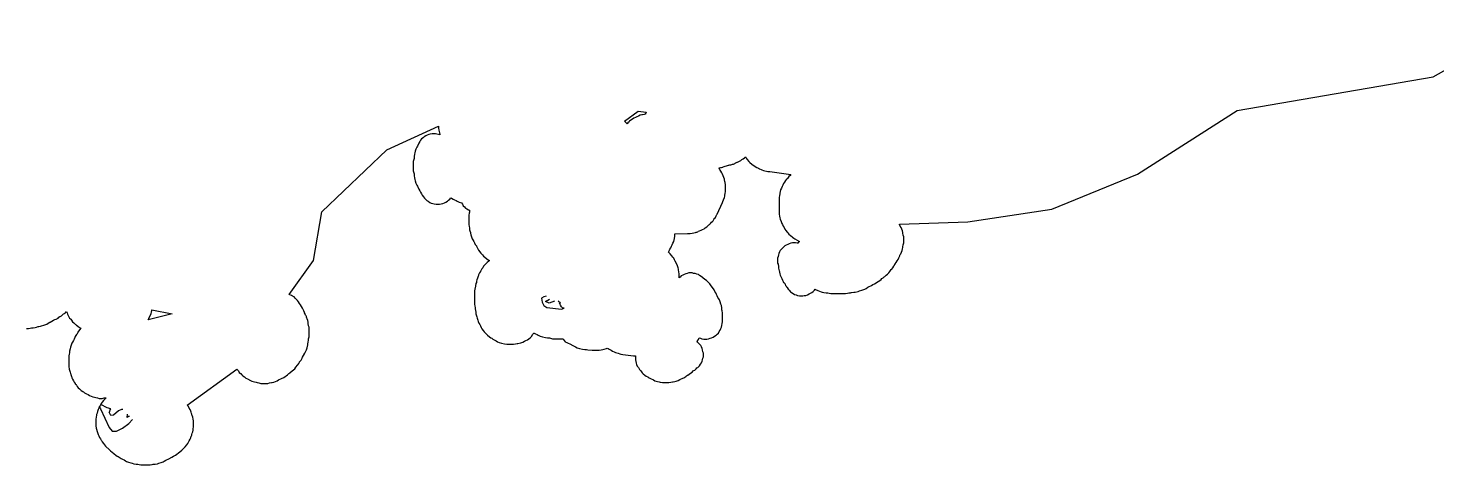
# Model space of a CAD drawing. Header units: metres. Extents: x 0 to 1325, y -1 to 773.
# Drawn here: x 188.3 to 225.84, y 68.76 to 80.39 of the extents above; entities that cross this region are included whole.
import ezdxf

# ---------------------------------------------------------------- set-up
doc = ezdxf.new("R2010")
doc.units = ezdxf.units.M

msp = doc.modelspace()

# ---------------------------------------------------------------- linework, layer by layer
at = {"layer": 'CUT'}
msp.add_lwpolyline([(188.25, 72.388), (188.3, 72.388), (188.35, 72.398), (188.38, 72.408), (188.39, 72.408), (188.43, 72.408), (188.48, 72.418), (188.52, 72.428), (188.56, 72.438), (188.58, 72.438), (188.62, 72.448), (188.65, 72.458), (188.71, 72.478), (188.74, 72.488), (188.79, 72.508), (188.83, 72.528), (188.87, 72.558), (188.88, 72.558), (188.93, 72.588), (188.97, 72.608), (189.01, 72.628), (189.04, 72.638), (189.09, 72.668), (189.11, 72.688), (189.14, 72.708), (189.15, 72.708), (189.18, 72.728), (189.22, 72.758), (189.24, 72.778), (189.26, 72.788), (189.27, 72.798), (189.28, 72.808), (189.29, 72.808), (189.32, 72.838), (189.33, 72.808), (189.34, 72.768), (189.36, 72.738), (189.38, 72.698), (189.4, 72.668), (189.42, 72.648), (189.43, 72.638), (189.45, 72.608), (189.48, 72.568), (189.51, 72.538), (189.56, 72.498), (189.57, 72.488), (189.58, 72.478), (189.62, 72.448), (189.66, 72.418), (189.7, 72.398), (189.67, 72.358), (189.64, 72.318), (189.62, 72.288), (189.62, 72.278), (189.6, 72.248), (189.59, 72.228), (189.58, 72.228), (189.55, 72.178), (189.54, 72.148), (189.52, 72.108), (189.5, 72.068), (189.48, 72.028), (189.46, 71.998), (189.44, 71.948), (189.42, 71.888), (189.41, 71.848), (189.4, 71.788), (189.4, 71.758), (189.4, 71.738), (189.39, 71.708), (189.38, 71.658), (189.38, 71.618), (189.38, 71.438), (189.38, 71.378), (189.39, 71.308), (189.4, 71.278), (189.41, 71.228), (189.42, 71.188), (189.43, 71.168), (189.43, 71.158), (189.44, 71.148), (189.44, 71.128), (189.45, 71.118), (189.46, 71.078), (189.48, 71.038), (189.5, 70.998), (189.52, 70.958), (189.55, 70.928), (189.55, 70.918), (189.57, 70.898), (189.57, 70.888), (189.58, 70.878), (189.6, 70.848), (189.63, 70.808), (189.66, 70.778), (189.71, 70.738), (189.75, 70.708), (189.77, 70.698), (189.8, 70.678), (189.85, 70.648), (189.89, 70.628), (189.93, 70.608), (189.97, 70.588), (190.02, 70.568), (190.06, 70.558), (190.1, 70.548), (190.14, 70.538), (190.19, 70.528), (190.23, 70.528), (190.27, 70.528), (190.32, 70.538), (190.36, 70.538), (190.37, 70.538), (190.34, 70.508), (190.33, 70.498), (190.3, 70.468), (190.27, 70.428), (190.24, 70.388), (190.22, 70.348), (190.2, 70.308), (190.18, 70.268), (190.16, 70.228), (190.14, 70.178), (190.13, 70.138), (190.12, 70.098), (190.12, 70.078), (190.11, 70.028), (190.1, 69.978), (190.1, 69.938), (190.1, 69.848), (190.1, 69.798), (190.11, 69.738), (190.14, 69.618), (190.16, 69.568), (190.18, 69.528), (190.2, 69.488), (190.22, 69.448), (190.24, 69.418), (190.25, 69.408), (190.27, 69.368), (190.3, 69.328), (190.33, 69.288), (190.36, 69.258), (190.46, 69.158), (190.49, 69.128), (190.53, 69.098), (190.58, 69.058), (190.59, 69.048), (190.63, 69.018), (190.67, 68.988), (190.69, 68.978), (190.72, 68.958), (190.77, 68.928), (190.81, 68.908), (190.85, 68.888), (190.89, 68.868), (190.92, 68.848), (190.97, 68.828), (191.03, 68.808), (191.07, 68.798), (191.11, 68.788), (191.17, 68.778), (191.2, 68.778), (191.22, 68.778), (191.25, 68.768), (191.3, 68.758), (191.34, 68.758), (191.51, 68.758), (191.55, 68.758), (191.6, 68.768), (191.63, 68.778), (191.65, 68.778), (191.68, 68.778), (191.74, 68.788), (191.78, 68.798), (191.84, 68.818), (191.89, 68.838), (191.92, 68.858), (191.96, 68.878), (192.04, 68.918), (192.12, 68.958), (192.17, 68.988), (192.2, 69.008), (192.22, 69.018), (192.34, 69.108), (192.39, 69.148), (192.42, 69.178), (192.45, 69.208), (192.48, 69.238), (192.52, 69.288), (192.55, 69.328), (192.57, 69.358), (192.59, 69.398), (192.61, 69.438), (192.63, 69.478), (192.64, 69.518), (192.65, 69.528), (192.66, 69.548), (192.66, 69.558), (192.66, 69.568), (192.67, 69.598), (192.68, 69.638), (192.69, 69.678), (192.69, 69.718), (192.7, 69.768), (192.7, 69.808), (192.7, 69.888), (192.7, 69.928), (192.69, 69.978), (192.68, 70.028), (192.67, 70.068), (192.66, 70.088), (192.66, 70.098), (192.66, 70.108), (192.65, 70.128), (192.64, 70.158), (192.63, 70.188), (192.61, 70.228), (192.59, 70.268), (192.57, 70.308), (192.54, 70.338), (192.53, 70.348), (193.86, 71.308), (193.87, 71.288), (193.9, 71.258), (193.92, 71.218), (193.95, 71.188), (193.96, 71.188), (193.99, 71.158), (194.02, 71.128), (194.06, 71.098), (194.1, 71.068), (194.14, 71.048), (194.22, 71.008), (194.26, 70.988), (194.29, 70.978), (194.33, 70.968), (194.37, 70.958), (194.4, 70.948), (194.44, 70.938), (194.5, 70.928), (194.55, 70.928), (194.64, 70.928), (194.68, 70.928), (194.73, 70.938), (194.78, 70.948), (194.8, 70.948), (194.84, 70.958), (194.89, 70.978), (194.93, 70.998), (194.97, 71.018), (195.05, 71.058), (195.11, 71.088), (195.21, 71.158), (195.23, 71.178), (195.24, 71.188), (195.27, 71.208), (195.28, 71.218), (195.33, 71.258), (195.37, 71.288), (195.4, 71.318), (195.43, 71.358), (195.47, 71.408), (195.48, 71.418), (195.51, 71.458), (195.53, 71.488), (195.53, 71.498), (195.55, 71.528), (195.57, 71.548), (195.6, 71.598), (195.61, 71.628), (195.63, 71.668), (195.64, 71.678), (195.64, 71.688), (195.67, 71.728), (195.69, 71.768), (195.71, 71.818), (195.73, 71.878), (195.75, 71.958), (195.75, 71.978), (195.76, 72.028), (195.77, 72.078), (195.77, 72.118), (195.78, 72.168), (195.78, 72.208), (195.78, 72.388), (195.78, 72.428), (195.77, 72.458), (195.76, 72.518), (195.76, 72.558), (195.75, 72.598), (195.73, 72.648), (195.72, 72.668), (195.71, 72.688), (195.71, 72.708), (195.7, 72.728), (195.69, 72.748), (195.68, 72.768), (195.68, 72.778), (195.66, 72.808), (195.66, 72.818), (195.64, 72.858), (195.62, 72.898), (195.61, 72.928), (195.58, 72.978), (195.56, 72.998), (195.56, 73.008), (195.55, 73.018), (195.53, 73.058), (195.5, 73.098), (195.47, 73.138), (195.41, 73.198), (195.38, 73.228), (195.34, 73.248), (195.31, 73.268), (195.27, 73.288), (195.25, 73.298), (195.9, 74.198), (196.12, 75.498), (197.85, 77.148), (199.23, 77.778), (199.23, 77.728), (199.24, 77.668), (199.25, 77.638), (199.26, 77.598), (199.27, 77.558), (199.27, 77.548), (199.23, 77.558), (199.19, 77.568), (199.15, 77.578), (199.1, 77.578), (199.06, 77.578), (199.01, 77.568), (198.97, 77.558), (198.93, 77.538), (198.89, 77.518), (198.85, 77.498), (198.82, 77.468), (198.78, 77.438), (198.75, 77.408), (198.73, 77.368), (198.71, 77.328), (198.67, 77.248), (198.65, 77.218), (198.63, 77.168), (198.61, 77.108), (198.6, 77.068), (198.59, 77.028), (198.58, 76.968), (198.58, 76.938), (198.58, 76.918), (198.57, 76.888), (198.56, 76.838), (198.56, 76.798), (198.56, 76.628), (198.56, 76.588), (198.57, 76.538), (198.58, 76.508), (198.58, 76.488), (198.58, 76.458), (198.59, 76.398), (198.6, 76.358), (198.61, 76.318), (198.63, 76.258), (198.65, 76.208), (198.67, 76.178), (198.71, 76.098), (198.73, 76.058), (198.75, 76.018), (198.78, 75.978), (198.8, 75.938), (198.83, 75.898), (198.86, 75.858), (198.89, 75.828), (198.92, 75.798), (198.96, 75.778), (199, 75.748), (199.04, 75.728), (199.08, 75.718), (199.12, 75.708), (199.17, 75.698), (199.21, 75.698), (199.26, 75.698), (199.3, 75.708), (199.35, 75.718), (199.39, 75.738), (199.43, 75.758), (199.47, 75.778), (199.5, 75.808), (199.53, 75.838), (199.56, 75.868), (199.58, 75.858), (199.62, 75.838), (199.66, 75.818), (199.7, 75.798), (199.73, 75.778), (199.78, 75.758), (199.84, 75.738), (199.87, 75.698), (199.89, 75.658), (199.92, 75.628), (199.95, 75.598), (199.99, 75.578), (200.03, 75.548), (200.06, 75.538), (200.06, 75.528), (200.06, 75.508), (200.06, 75.488), (200.05, 75.458), (200.04, 75.408), (200.04, 75.368), (200.04, 75.188), (200.04, 75.148), (200.05, 75.118), (200.06, 75.058), (200.06, 75.018), (200.07, 74.988), (200.08, 74.948), (200.08, 74.928), (200.09, 74.888), (200.11, 74.828), (200.13, 74.778), (200.15, 74.748), (200.17, 74.708), (200.19, 74.668), (200.21, 74.628), (200.24, 74.588), (200.24, 74.578), (200.26, 74.548), (200.28, 74.508), (200.3, 74.478), (200.36, 74.398), (200.4, 74.348), (200.43, 74.318), (200.47, 74.288), (200.52, 74.248), (200.53, 74.238), (200.57, 74.208), (200.59, 74.198), (200.57, 74.178), (200.53, 74.148), (200.5, 74.118), (200.49, 74.108), (200.46, 74.078), (200.43, 74.048), (200.41, 74.008), (200.39, 73.978), (200.36, 73.928), (200.35, 73.918), (200.35, 73.908), (200.32, 73.868), (200.3, 73.818), (200.29, 73.778), (200.28, 73.768), (200.28, 73.748), (200.27, 73.738), (200.27, 73.728), (200.25, 73.688), (200.24, 73.648), (200.24, 73.618), (200.23, 73.588), (200.23, 73.578), (200.22, 73.538), (200.22, 73.508), (200.22, 73.498), (200.21, 73.478), (200.2, 73.438), (200.19, 73.388), (200.19, 73.338), (200.19, 73.078), (200.19, 73.038), (200.2, 72.988), (200.21, 72.948), (200.21, 72.938), (200.21, 72.908), (200.22, 72.888), (200.22, 72.878), (200.23, 72.818), (200.23, 72.778), (200.25, 72.698), (200.26, 72.668), (200.28, 72.608), (200.29, 72.578), (200.31, 72.528), (200.33, 72.498), (200.35, 72.458), (200.37, 72.418), (200.39, 72.378), (200.42, 72.338), (200.45, 72.298), (200.54, 72.208), (200.59, 72.168), (200.63, 72.138), (200.65, 72.128), (200.68, 72.108), (200.73, 72.078), (200.77, 72.058), (200.8, 72.038), (200.85, 72.018), (200.91, 71.998), (200.99, 71.978), (201.05, 71.968), (201.1, 71.968), (201.19, 71.968), (201.23, 71.968), (201.28, 71.978), (201.33, 71.988), (201.35, 71.988), (201.43, 72.008), (201.48, 72.028), (201.52, 72.048), (201.56, 72.068), (201.6, 72.088), (201.64, 72.118), (201.68, 72.148), (201.69, 72.158), (201.72, 72.188), (201.74, 72.228), (201.77, 72.268), (201.78, 72.268), (201.82, 72.248), (201.86, 72.228), (201.89, 72.208), (201.94, 72.188), (202, 72.168), (202.08, 72.148), (202.14, 72.138), (202.17, 72.138), (202.19, 72.138), (202.22, 72.128), (202.27, 72.118), (202.31, 72.118), (202.47, 72.118), (202.51, 72.118), (202.54, 72.118), (202.55, 72.108), (202.58, 72.068), (202.61, 72.038), (202.65, 72.018), (202.69, 71.998), (202.73, 71.978), (202.81, 71.938), (202.85, 71.918), (202.88, 71.898), (202.93, 71.878), (202.99, 71.858), (203.07, 71.838), (203.13, 71.828), (203.16, 71.828), (203.18, 71.828), (203.21, 71.818), (203.33, 71.808), (203.37, 71.808), (203.46, 71.808), (203.51, 71.808), (203.57, 71.818), (203.61, 71.828), (203.65, 71.838), (203.71, 71.858), (203.73, 71.868), (203.75, 71.858), (203.78, 71.838), (203.83, 71.808), (203.87, 71.788), (203.91, 71.768), (203.95, 71.748), (203.98, 71.738), (204.02, 71.728), (204.06, 71.718), (204.09, 71.708), (204.14, 71.698), (204.43, 71.658), (204.48, 71.658), (204.48, 71.638), (204.48, 71.598), (204.48, 71.558), (204.49, 71.508), (204.5, 71.468), (204.51, 71.428), (204.53, 71.388), (204.56, 71.348), (204.58, 71.318), (204.59, 71.298), (204.62, 71.258), (204.66, 71.208), (204.69, 71.178), (204.73, 71.148), (204.77, 71.118), (204.81, 71.098), (204.82, 71.088), (204.83, 71.088), (204.88, 71.058), (204.96, 71.018), (205, 70.998), (205.03, 70.988), (205.07, 70.978), (205.11, 70.968), (205.14, 70.958), (205.2, 70.948), (205.25, 70.948), (205.33, 70.948), (205.37, 70.948), (205.42, 70.958), (205.47, 70.968), (205.49, 70.968), (205.53, 70.978), (205.57, 70.988), (205.62, 71.008), (205.66, 71.028), (205.74, 71.068), (205.77, 71.078), (205.82, 71.108), (205.84, 71.128), (205.87, 71.148), (205.88, 71.148), (205.91, 71.168), (205.95, 71.198), (205.99, 71.228), (206.02, 71.258), (206.04, 71.268), (206.06, 71.278), (206.09, 71.308), (206.1, 71.318), (206.12, 71.338), (206.14, 71.348), (206.16, 71.368), (206.19, 71.398), (206.21, 71.438), (206.24, 71.478), (206.26, 71.518), (206.27, 71.558), (206.28, 71.598), (206.29, 71.638), (206.29, 71.688), (206.29, 71.728), (206.28, 71.768), (206.27, 71.818), (206.26, 71.858), (206.24, 71.898), (206.22, 71.938), (206.19, 71.968), (206.16, 71.998), (206.13, 72.028), (206.12, 72.038), (206.13, 72.048), (206.13, 72.058), (206.15, 72.088), (206.16, 72.098), (206.17, 72.118), (206.18, 72.138), (206.21, 72.128), (206.25, 72.118), (206.3, 72.108), (206.34, 72.108), (206.38, 72.108), (206.43, 72.118), (206.47, 72.128), (206.51, 72.138), (206.55, 72.158), (206.59, 72.188), (206.63, 72.208), (206.66, 72.238), (206.69, 72.268), (206.71, 72.308), (206.74, 72.348), (206.76, 72.388), (206.77, 72.428), (206.78, 72.468), (206.79, 72.518), (206.8, 72.568), (206.8, 72.608), (206.8, 72.768), (206.8, 72.808), (206.79, 72.858), (206.78, 72.888), (206.78, 72.908), (206.78, 72.938), (206.77, 72.998), (206.76, 73.038), (206.74, 73.098), (206.72, 73.148), (206.7, 73.178), (206.68, 73.218), (206.66, 73.258), (206.64, 73.298), (206.62, 73.338), (206.6, 73.378), (206.58, 73.418), (206.56, 73.448), (206.5, 73.528), (206.46, 73.578), (206.4, 73.638), (206.37, 73.668), (206.33, 73.698), (206.28, 73.738), (206.27, 73.748), (206.23, 73.778), (206.19, 73.798), (206.16, 73.828), (206.12, 73.838), (206.07, 73.858), (206.03, 73.858), (205.99, 73.868), (205.94, 73.868), (205.9, 73.868), (205.86, 73.858), (205.82, 73.848), (205.78, 73.828), (205.74, 73.808), (205.7, 73.788), (205.67, 73.758), (205.65, 73.738), (205.65, 73.808), (205.65, 73.848), (205.64, 73.898), (205.63, 73.948), (205.63, 73.968), (205.62, 74.008), (205.6, 74.058), (205.58, 74.098), (205.54, 74.178), (205.52, 74.218), (205.5, 74.258), (205.48, 74.288), (205.45, 74.328), (205.41, 74.378), (205.38, 74.408), (205.36, 74.418), (205.37, 74.438), (205.39, 74.478), (205.4, 74.498), (205.42, 74.538), (205.44, 74.578), (205.46, 74.618), (205.48, 74.658), (205.5, 74.708), (205.52, 74.788), (205.53, 74.848), (205.53, 74.898), (205.53, 74.908), (205.87, 74.918), (205.9, 74.918), (205.94, 74.918), (205.99, 74.928), (206.04, 74.938), (206.08, 74.948), (206.1, 74.958), (206.11, 74.958), (206.12, 74.958), (206.14, 74.968), (206.15, 74.978), (206.19, 74.988), (206.23, 75.008), (206.27, 75.028), (206.31, 75.048), (206.34, 75.068), (206.38, 75.098), (206.43, 75.138), (206.44, 75.148), (206.45, 75.158), (206.48, 75.188), (206.51, 75.218), (206.54, 75.248), (206.55, 75.268), (206.56, 75.278), (206.57, 75.288), (206.58, 75.308), (206.58, 75.318), (206.61, 75.348), (206.63, 75.388), (206.65, 75.428), (206.66, 75.438), (206.8, 75.748), (206.81, 75.768), (206.83, 75.818), (206.85, 75.878), (206.86, 75.918), (206.86, 75.938), (206.87, 75.988), (206.88, 76.038), (206.88, 76.078), (206.88, 76.168), (206.88, 76.218), (206.87, 76.278), (206.86, 76.308), (206.85, 76.348), (206.85, 76.368), (206.84, 76.408), (206.82, 76.458), (206.8, 76.498), (206.78, 76.538), (206.76, 76.578), (206.74, 76.608), (206.73, 76.618), (206.71, 76.658), (206.7, 76.668), (206.75, 76.678), (206.77, 76.678), (206.81, 76.688), (206.82, 76.698), (206.96, 76.738), (206.97, 76.738), (207, 76.748), (207.01, 76.748), (207.02, 76.748), (207.05, 76.758), (207.07, 76.768), (207.09, 76.768), (207.11, 76.778), (207.13, 76.788), (207.15, 76.798), (207.16, 76.798), (207.19, 76.818), (207.2, 76.818), (207.24, 76.838), (207.29, 76.868), (207.32, 76.888), (207.35, 76.908), (207.39, 76.938), (207.41, 76.958), (207.43, 76.928), (207.46, 76.888), (207.5, 76.838), (207.53, 76.808), (207.58, 76.768), (207.62, 76.738), (207.64, 76.728), (207.67, 76.708), (207.72, 76.678), (207.76, 76.658), (207.79, 76.638), (207.83, 76.628), (207.85, 76.618), (207.89, 76.598), (207.93, 76.588), (207.97, 76.578), (208.01, 76.568), (208.05, 76.568), (208.06, 76.568), (208.62, 76.488), (208.6, 76.468), (208.57, 76.438), (208.53, 76.388), (208.52, 76.378), (208.51, 76.368), (208.48, 76.328), (208.45, 76.288), (208.43, 76.248), (208.41, 76.208), (208.39, 76.168), (208.37, 76.128), (208.35, 76.078), (208.34, 76.038), (208.33, 75.998), (208.33, 75.978), (208.32, 75.928), (208.31, 75.878), (208.31, 75.838), (208.31, 75.488), (208.31, 75.438), (208.32, 75.378), (208.33, 75.338), (208.34, 75.298), (208.36, 75.238), (208.38, 75.188), (208.4, 75.158), (208.42, 75.118), (208.44, 75.078), (208.46, 75.038), (208.49, 74.998), (208.52, 74.958), (208.53, 74.948), (208.54, 74.938), (208.57, 74.898), (208.61, 74.868), (208.65, 74.838), (208.67, 74.818), (208.7, 74.798), (208.73, 74.778), (208.85, 74.708), (208.83, 74.688), (208.81, 74.658), (208.79, 74.658), (208.75, 74.668), (208.71, 74.668), (208.67, 74.668), (208.62, 74.658), (208.58, 74.648), (208.54, 74.628), (208.5, 74.608), (208.46, 74.588), (208.43, 74.558), (208.4, 74.528), (208.37, 74.498), (208.34, 74.468), (208.32, 74.428), (208.3, 74.388), (208.29, 74.348), (208.28, 74.308), (208.27, 74.258), (208.27, 74.218), (208.27, 74.168), (208.27, 74.128), (208.28, 74.098), (208.29, 74.038), (208.29, 73.998), (208.3, 73.958), (208.31, 73.928), (208.32, 73.908), (208.32, 73.888), (208.33, 73.848), (208.34, 73.808), (208.36, 73.758), (208.38, 73.718), (208.4, 73.678), (208.41, 73.658), (208.42, 73.638), (208.43, 73.618), (208.44, 73.608), (208.46, 73.588), (208.46, 73.578), (208.47, 73.568), (208.48, 73.538), (208.49, 73.528), (208.51, 73.508), (208.51, 73.498), (208.52, 73.478), (208.55, 73.438), (208.58, 73.408), (208.61, 73.368), (208.64, 73.348), (208.68, 73.318), (208.72, 73.298), (208.76, 73.288), (208.8, 73.268), (208.85, 73.258), (208.89, 73.258), (208.94, 73.258), (208.98, 73.268), (209.02, 73.268), (209.07, 73.288), (209.11, 73.308), (209.15, 73.328), (209.18, 73.348), (209.22, 73.378), (209.25, 73.408), (209.27, 73.438), (209.28, 73.428), (209.34, 73.398), (209.43, 73.368), (209.46, 73.358), (209.5, 73.348), (209.56, 73.338), (209.6, 73.338), (209.61, 73.338), (209.64, 73.328), (209.69, 73.318), (209.74, 73.318), (210.04, 73.318), (210.08, 73.318), (210.13, 73.328), (210.17, 73.338), (210.18, 73.338), (210.21, 73.338), (210.23, 73.348), (210.24, 73.348), (210.3, 73.358), (210.34, 73.358), (210.42, 73.378), (210.45, 73.388), (210.51, 73.408), (210.54, 73.418), (210.59, 73.438), (210.63, 73.458), (210.67, 73.488), (210.68, 73.488), (210.69, 73.498), (210.77, 73.538), (210.81, 73.558), (210.85, 73.578), (210.9, 73.608), (210.93, 73.628), (210.95, 73.638), (210.99, 73.668), (211.03, 73.698), (211.05, 73.718), (211.08, 73.738), (211.09, 73.748), (211.11, 73.768), (211.13, 73.778), (211.15, 73.798), (211.16, 73.808), (211.2, 73.838), (211.23, 73.868), (211.26, 73.908), (211.3, 73.958), (211.31, 73.968), (211.34, 74.008), (211.37, 74.048), (211.38, 74.068), (211.4, 74.098), (211.4, 74.108), (211.43, 74.148), (211.44, 74.158), (211.44, 74.168), (211.46, 74.188), (211.48, 74.228), (211.5, 74.268), (211.53, 74.328), (211.53, 74.338), (211.54, 74.358), (211.55, 74.378), (211.57, 74.418), (211.59, 74.468), (211.6, 74.508), (211.61, 74.548), (211.61, 74.568), (211.62, 74.618), (211.63, 74.668), (211.63, 74.708), (211.63, 74.788), (211.63, 74.828), (211.62, 74.878), (211.61, 74.928), (211.61, 74.948), (211.6, 74.988), (211.58, 75.038), (211.56, 75.078), (211.54, 75.118), (211.52, 75.158), (211.52, 75.168), (213.34, 75.228), (215.58, 75.568), (217.86, 76.498), (220.52, 78.198), (225.74, 79.088), (228.04, 80.388)], dxfattribs=at)
for points in [[(204.75, 78.098), (204.74, 78.098), (204.71, 78.088), (204.67, 78.078), (204.65, 78.078), (204.61, 78.068), (204.56, 78.048), (204.52, 78.028), (204.48, 78.008), (204.44, 77.988), (204.4, 77.968), (204.36, 77.938), (204.32, 77.908), (204.31, 77.898), (204.28, 77.868), (204.26, 77.838), (204.19, 77.908), (204.55, 78.178), (204.77, 78.148), (204.75, 78.108), (204.75, 78.098)], [(191.56, 72.758), (191.57, 72.788), (191.58, 72.828), (191.59, 72.868), (191.59, 72.888), (192.13, 72.778), (191.49, 72.618), (191.51, 72.658), (191.53, 72.698), (191.56, 72.758)]]:
    msp.add_lwpolyline(points, close=True, dxfattribs=at)
at = {"layer": 'SCORE'}
for points in [[(202.1, 73.248), (202.04, 73.228), (201.98, 73.198), (201.99, 73.088), (202.04, 72.998), (202.12, 72.948), (202.51, 72.908), (202.58, 72.928), (202.54, 72.938), (202.51, 72.968), (202.48, 73.008), (202.46, 73.068), (202.48, 73.068), (202.42, 73.118)], [(202.32, 73.118), (202.18, 73.068), (202.08, 73.108), (202.19, 73.168)], [(190.78, 70.228), (190.7, 70.198), (190.57, 70.078), (190.5, 70.068), (190.45, 70.158), (190.47, 70.178), (190.48, 70.218), (190.5, 70.248), (190.4, 70.278), (190.23, 70.368), (190.22, 70.348), (190.2, 70.308), (190.19, 70.298), (190.22, 70.248), (190.45, 69.748), (190.53, 69.658), (190.65, 69.658), (190.81, 69.738), (190.98, 69.858), (191.08, 69.968)], [(190.82, 70.228), (190.78, 70.228)], [(191, 70.048), (190.97, 70.048), (190.93, 70.018), (190.94, 70.108)]]:
    msp.add_lwpolyline(points, dxfattribs=at)

doc.saveas('drawing.dxf')
